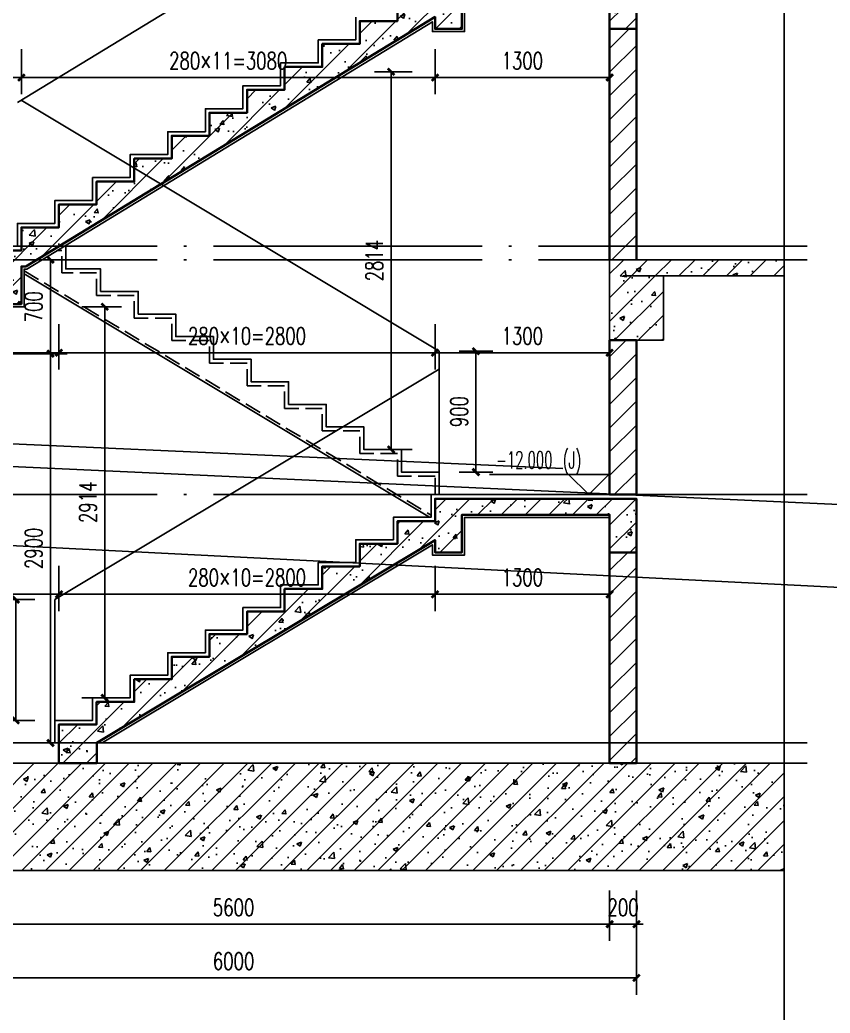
# Model space of a CAD drawing. Header units: millimetres. Extents: x 434053 to 1059003, y -2417481 to 936527.
# Drawn here: x 650081 to 656114, y -1800995 to -1793595 of the extents above; entities that cross this region are included whole.
import ezdxf

# ---------------------------------------------------------------- set-up
doc = ezdxf.new("R2010")
doc.units = ezdxf.units.MM
doc.header["$LTSCALE"] = 1000
doc.header["$MEASUREMENT"] = 0
doc.linetypes.add('DASH', pattern=[0.35, 0.25, -0.1])
doc.linetypes.add('DOTE', pattern=[2.42, 2, -0.2, 0.02, -0.2])
doc.layers.get('Defpoints').update_dxf_attribs({"color": 6})
doc.layers.add('20221202建筑修改', color=6, linetype='Continuous', plot=False)
doc.layers.add('A-WALL', color=5, linetype='Continuous', lineweight=35)
for name, color, linetype in [('A-WALL-PATT', 8, 'Continuous'), ('COLUMN', 5, 'Continuous'), ('DIM_ELEV', 3, 'Continuous'), ('DIM_SYMB', 3, 'Continuous'), ('DOTE', 16, 'DOTE'), ('PUB_DIM', 83, 'Continuous'), ('PUB_HATCH', 8, 'Continuous'), ('PUB_TEXT', 7, 'Continuous'), ('S_A-FLOR-STR', 2, 'Continuous'), ('S_STAIR', 2, 'Continuous'), ('WALL', 5, 'Continuous')]:
    doc.layers.add(name, color=color, linetype=linetype)
doc.styles.add('_TCH_DIM', font='SIMPLEX.shx', dxfattribs={"width": 0.8, "height": 3, "bigfont": 'GBCBIG.shx'})
doc.styles.add('_TCH_DIM_T3', font='SIMPLEX', dxfattribs={"width": 0.705882, "bigfont": 'GBCBIG'})
doc.dimstyles.new('_TCH_ARCH&&50', dxfattribs={"dimtxt": 127.5, "dimasz": 50, "dimexe": 125, "dimexo": 150, "dimgap": 61.25, "dimtad": 1, "dimdec": 0, "dimzin": 0, "dimdsep": 46, "dimtxsty": '_TCH_DIM_T3', "dimblk": 'ARCHTICK', "dimcen": 0.09, "dimclrt": 7, "dimazin": 2, "dimtfac": 1, "dimtdec": 0, "dimtix": 1, "dimtmove": 2, "dimatfit": 3, "dimfxl": 1, "dimtolj": 1, "dimtzin": 0, "dimarcsym": 0})
pattern_1 = [(45, (-1713816.56, -1462893.01), (-88.388383, 88.388383), [])]
pattern_2 = [(45, (-1713816.56, -1462982.77), (-88.3883476, 88.3883476), []), (50, (-1713816.56, -1462982.77), (358.63009, -31.376067), [37.5, -412.5]), (355, (-1713816.56, -1462982.77), (-69.375667, 376.096067), [30, -330]), (100.4514, (-1713786.68, -1462985.4), (289.25469, 344.71977), [31.870095, -350.571056]), (46.1842, (-1713816.56, -1462882.77), (533.620524, -82.75951), [56.25, -618.75]), (96.6356, (-1713772.1, -1462889.67), (467.33135, 487.05894), [47.80514, -525.8565]), (351.1842, (-1713816.56, -1462882.77), (467.33097, 487.0593), [45, -495]), (21, (-1713766.56, -1462907.77), (298.453526, -201.309445), [37.5, -412.5]), (326, (-1713766.56, -1462907.77), (121.657666, 362.57502), [30, -330]), (71.4514, (-1713741.7, -1462924.55), (420.111314, 161.26525), [31.870095, -350.571056]), (37.5, (-1713816.56, -1462982.77), (6.079928, 166.446927), [0, -326, 0, -335, 0, -331.25]), (7.5, (-1713816.56, -1462982.77), (131.534769, 197.205856), [0, -191, 0, -318.5, 0, -126.25]), (327.5, (-1713928.06, -1462982.77), (266.911218, -11.277436), [0, -125, 0, -390, 0, -517.5]), (317.5, (-1713978.06, -1462982.77), (291.593085, 50.052491), [0, -162.5, 0, -259, 0, -367.5])]

# ---------------------------------------------------------------- blocks, each defined once
blk = doc.blocks.new('_ArchTick')
at = {"color": 0, "linetype": 'ByBlock', "const_width": 0.4}
blk.add_lwpolyline([(-0.5, -0.5), (0.5, 0.5)], dxfattribs=at)
blk = doc.blocks.new('*D1820')
at = {"layer": 'Defpoints', "color": 0, "transparency": 16777216}
for p in [(649583.4, -1795382.3), (650309.4, -1795382.3), (649583.4, -1796082.3)]:
    blk.add_point(p, dxfattribs=at)
at = {"layer": 'PUB_DIM', "color": 0, "lineweight": -2, "transparency": 16777216}
for p, q in [((649733.4, -1795382.3), (650434.4, -1795382.3)), ((650309.4, -1796082.3), (650309.4, -1795382.3)), ((649733.4, -1796082.3), (650434.4, -1796082.3))]:
    blk.add_line(p, q, dxfattribs=at)
at = {"layer": 'PUB_DIM', "color": 0, "lineweight": -2, "transparency": 16777216, "xscale": 50, "yscale": 50, "zscale": 50}
for p, rotation in [((650309.4, -1795382.3), 90), ((650309.4, -1796082.3), 270)]:
    blk.add_blockref('_ArchTick', p, dxfattribs=dict(at, rotation=rotation))
at = {"layer": 'PUB_DIM', "color": 7, "transparency": 16777216, "insert": (650184.4, -1795732.3), "char_height": 127.5, "attachment_point": 5, "rotation": 90, "style": '_TCH_DIM_T3'}
blk.add_mtext('\\A1;700', dxfattribs=at)
blk = doc.blocks.new('*D1821')
at = {"layer": 'Defpoints', "color": 0, "transparency": 16777216}
for p in [(649583.4, -1796082.3), (650309.4, -1796082.3), (649583.4, -1798982.3)]:
    blk.add_point(p, dxfattribs=at)
at = {"layer": 'PUB_DIM', "color": 0, "lineweight": -2, "transparency": 16777216}
for p, q in [((649733.4, -1796082.3), (650434.4, -1796082.3)), ((650309.4, -1798982.3), (650309.4, -1796082.3)), ((649733.4, -1798982.3), (650434.4, -1798982.3))]:
    blk.add_line(p, q, dxfattribs=at)
at = {"layer": 'PUB_DIM', "color": 0, "lineweight": -2, "transparency": 16777216, "xscale": 50, "yscale": 50, "zscale": 50}
for p, rotation in [((650309.4, -1796082.3), 90), ((650309.4, -1798982.3), 270)]:
    blk.add_blockref('_ArchTick', p, dxfattribs=dict(at, rotation=rotation))
at = {"layer": 'PUB_DIM', "color": 7, "transparency": 16777216, "insert": (650184.4, -1797532.3), "char_height": 127.5, "attachment_point": 5, "rotation": 90, "style": '_TCH_DIM_T3'}
blk.add_mtext('\\A1;2900', dxfattribs=at)
blk = doc.blocks.new('*D1829')
at = {"layer": 'Defpoints', "color": 0, "transparency": 16777216}
for p in [(653202.4, -1796064.1), (653476.9, -1796064.1), (653202.4, -1796964.1)]:
    blk.add_point(p, dxfattribs=at)
at = {"layer": 'PUB_DIM', "color": 0, "lineweight": -2, "transparency": 16777216}
for p, q in [((653352.4, -1796064.1), (653601.9, -1796064.1)), ((653476.9, -1796964.1), (653476.9, -1796064.1)), ((653352.4, -1796964.1), (653601.9, -1796964.1))]:
    blk.add_line(p, q, dxfattribs=at)
at = {"layer": 'PUB_DIM', "color": 0, "lineweight": -2, "transparency": 16777216, "xscale": 50, "yscale": 50, "zscale": 50}
for p, rotation in [((653476.9, -1796064.1), 90), ((653476.9, -1796964.1), 270)]:
    blk.add_blockref('_ArchTick', p, dxfattribs=dict(at, rotation=rotation))
at = {"layer": 'PUB_DIM', "color": 7, "transparency": 16777216, "insert": (653351.9, -1796514.1), "char_height": 127.5, "attachment_point": 5, "rotation": 90, "style": '_TCH_DIM_T3'}
blk.add_mtext('\\A1;900', dxfattribs=at)
blk = doc.blocks.new('*D1848')
at = {"layer": 'Defpoints', "color": 0, "transparency": 16777216}
for p in [(653172.4, -1793662.3), (654472.4, -1793662.3), (654472.4, -1794024.8)]:
    blk.add_point(p, dxfattribs=at)
at = {"layer": 'PUB_DIM', "color": 0, "lineweight": -2, "transparency": 16777216}
for p, q in [((653172.4, -1793812.3), (653172.4, -1794149.8)), ((654472.4, -1793812.3), (654472.4, -1794149.8)), ((653172.4, -1794024.8), (654472.4, -1794024.8))]:
    blk.add_line(p, q, dxfattribs=at)
at = {"layer": 'PUB_DIM', "color": 0, "lineweight": -2, "transparency": 16777216, "xscale": 50, "yscale": 50, "zscale": 50, "rotation": 180}
blk.add_blockref('_ArchTick', (653172.4, -1794024.8), dxfattribs=at)
at = {"layer": 'PUB_DIM', "color": 0, "lineweight": -2, "transparency": 16777216, "xscale": 50, "yscale": 50, "zscale": 50}
blk.add_blockref('_ArchTick', (654472.4, -1794024.8), dxfattribs=at)
at = {"layer": 'PUB_DIM', "color": 7, "transparency": 16777216, "insert": (653822.4, -1793899.8), "char_height": 127.5, "attachment_point": 5, "style": '_TCH_DIM_T3'}
blk.add_mtext('\\A1;1300', dxfattribs=at)
blk = doc.blocks.new('*D1849')
at = {"layer": 'Defpoints', "color": 0, "transparency": 16777216}
for p in [(650092.4, -1793662.3), (653172.4, -1793662.3), (653172.4, -1794024.8)]:
    blk.add_point(p, dxfattribs=at)
at = {"layer": 'PUB_DIM', "color": 0, "lineweight": -2, "transparency": 16777216}
for p, q in [((650092.4, -1793812.3), (650092.4, -1794149.8)), ((653172.4, -1793812.3), (653172.4, -1794149.8)), ((650092.4, -1794024.8), (653172.4, -1794024.8))]:
    blk.add_line(p, q, dxfattribs=at)
at = {"layer": 'PUB_DIM', "color": 0, "lineweight": -2, "transparency": 16777216, "xscale": 50, "yscale": 50, "zscale": 50, "rotation": 180}
blk.add_blockref('_ArchTick', (650092.4, -1794024.8), dxfattribs=at)
at = {"layer": 'PUB_DIM', "color": 0, "lineweight": -2, "transparency": 16777216, "xscale": 50, "yscale": 50, "zscale": 50}
blk.add_blockref('_ArchTick', (653172.4, -1794024.8), dxfattribs=at)
at = {"layer": 'PUB_DIM', "color": 7, "transparency": 16777216, "insert": (651632.4, -1793899.8), "char_height": 127.5, "attachment_point": 5, "style": '_TCH_DIM_T3'}
blk.add_mtext('\\A1;280×11=3080', dxfattribs=at)
blk = doc.blocks.new('*D1850')
at = {"layer": 'Defpoints', "color": 0, "transparency": 16777216}
for p in [(648672.4, -1793662.3), (650092.4, -1793662.3), (650092.4, -1794024.8)]:
    blk.add_point(p, dxfattribs=at)
at = {"layer": 'PUB_DIM', "color": 0, "lineweight": -2, "transparency": 16777216}
for p, q in [((648672.4, -1793812.3), (648672.4, -1794149.8)), ((650092.4, -1793812.3), (650092.4, -1794149.8)), ((648672.4, -1794024.8), (650092.4, -1794024.8))]:
    blk.add_line(p, q, dxfattribs=at)
at = {"layer": 'PUB_DIM', "color": 0, "lineweight": -2, "transparency": 16777216, "xscale": 50, "yscale": 50, "zscale": 50, "rotation": 180}
blk.add_blockref('_ArchTick', (648672.4, -1794024.8), dxfattribs=at)
at = {"layer": 'PUB_DIM', "color": 0, "lineweight": -2, "transparency": 16777216, "xscale": 50, "yscale": 50, "zscale": 50}
blk.add_blockref('_ArchTick', (650092.4, -1794024.8), dxfattribs=at)
at = {"layer": 'PUB_DIM', "color": 7, "transparency": 16777216, "insert": (649382.4, -1793899.8), "char_height": 127.5, "attachment_point": 5, "style": '_TCH_DIM_T3'}
blk.add_mtext('\\A1;1420', dxfattribs=at)
blk = doc.blocks.new('*D1910')
at = {"layer": 'Defpoints', "color": 0, "transparency": 16777216}
for p in [(653172.4, -1795712.3), (654472.4, -1795712.3), (654472.4, -1796074.8)]:
    blk.add_point(p, dxfattribs=at)
at = {"layer": 'PUB_DIM', "color": 0, "lineweight": -2, "transparency": 16777216}
for p, q in [((653172.4, -1795862.3), (653172.4, -1796199.8)), ((654472.4, -1795862.3), (654472.4, -1796199.8)), ((653172.4, -1796074.8), (654472.4, -1796074.8))]:
    blk.add_line(p, q, dxfattribs=at)
at = {"layer": 'PUB_DIM', "color": 0, "lineweight": -2, "transparency": 16777216, "xscale": 50, "yscale": 50, "zscale": 50, "rotation": 180}
blk.add_blockref('_ArchTick', (653172.4, -1796074.8), dxfattribs=at)
at = {"layer": 'PUB_DIM', "color": 0, "lineweight": -2, "transparency": 16777216, "xscale": 50, "yscale": 50, "zscale": 50}
blk.add_blockref('_ArchTick', (654472.4, -1796074.8), dxfattribs=at)
at = {"layer": 'PUB_DIM', "color": 7, "transparency": 16777216, "insert": (653822.4, -1795949.8), "char_height": 127.5, "attachment_point": 5, "style": '_TCH_DIM_T3'}
blk.add_mtext('\\A1;1300', dxfattribs=at)
blk = doc.blocks.new('*D1911')
at = {"layer": 'Defpoints', "color": 0, "transparency": 16777216}
for p in [(650372.4, -1795712.3), (653172.4, -1795712.3), (653172.4, -1796074.8)]:
    blk.add_point(p, dxfattribs=at)
at = {"layer": 'PUB_DIM', "color": 0, "lineweight": -2, "transparency": 16777216}
for p, q in [((650372.4, -1795862.3), (650372.4, -1796199.8)), ((653172.4, -1795862.3), (653172.4, -1796199.8)), ((650372.4, -1796074.8), (653172.4, -1796074.8))]:
    blk.add_line(p, q, dxfattribs=at)
at = {"layer": 'PUB_DIM', "color": 0, "lineweight": -2, "transparency": 16777216, "xscale": 50, "yscale": 50, "zscale": 50, "rotation": 180}
blk.add_blockref('_ArchTick', (650372.4, -1796074.8), dxfattribs=at)
at = {"layer": 'PUB_DIM', "color": 0, "lineweight": -2, "transparency": 16777216, "xscale": 50, "yscale": 50, "zscale": 50}
blk.add_blockref('_ArchTick', (653172.4, -1796074.8), dxfattribs=at)
at = {"layer": 'PUB_DIM', "color": 7, "transparency": 16777216, "insert": (651772.4, -1795949.8), "char_height": 127.5, "attachment_point": 5, "style": '_TCH_DIM_T3'}
blk.add_mtext('\\A1;280×10=2800', dxfattribs=at)
blk = doc.blocks.new('*D1912')
at = {"layer": 'Defpoints', "color": 0, "transparency": 16777216}
for p in [(648672.4, -1795712.3), (650372.4, -1795712.3), (650372.4, -1796074.8)]:
    blk.add_point(p, dxfattribs=at)
at = {"layer": 'PUB_DIM', "color": 0, "lineweight": -2, "transparency": 16777216}
for p, q in [((648672.4, -1795862.3), (648672.4, -1796199.8)), ((650372.4, -1795862.3), (650372.4, -1796199.8)), ((648672.4, -1796074.8), (650372.4, -1796074.8))]:
    blk.add_line(p, q, dxfattribs=at)
at = {"layer": 'PUB_DIM', "color": 0, "lineweight": -2, "transparency": 16777216, "xscale": 50, "yscale": 50, "zscale": 50, "rotation": 180}
blk.add_blockref('_ArchTick', (648672.4, -1796074.8), dxfattribs=at)
at = {"layer": 'PUB_DIM', "color": 0, "lineweight": -2, "transparency": 16777216, "xscale": 50, "yscale": 50, "zscale": 50}
blk.add_blockref('_ArchTick', (650372.4, -1796074.8), dxfattribs=at)
at = {"layer": 'PUB_DIM', "color": 7, "transparency": 16777216, "insert": (649522.4, -1795949.8), "char_height": 127.5, "attachment_point": 5, "style": '_TCH_DIM_T3'}
blk.add_mtext('\\A1;1700', dxfattribs=at)
blk = doc.blocks.new('*D1913')
at = {"layer": 'Defpoints', "color": 0, "transparency": 16777216}
for p in [(653172.4, -1797512.2), (654472.4, -1797512.2), (654472.4, -1797874.8)]:
    blk.add_point(p, dxfattribs=at)
at = {"layer": 'PUB_DIM', "color": 0, "lineweight": -2, "transparency": 16777216}
for p, q in [((653172.4, -1797662.2), (653172.4, -1797999.8)), ((654472.4, -1797662.2), (654472.4, -1797999.8)), ((653172.4, -1797874.8), (654472.4, -1797874.8))]:
    blk.add_line(p, q, dxfattribs=at)
at = {"layer": 'PUB_DIM', "color": 0, "lineweight": -2, "transparency": 16777216, "xscale": 50, "yscale": 50, "zscale": 50, "rotation": 180}
blk.add_blockref('_ArchTick', (653172.4, -1797874.8), dxfattribs=at)
at = {"layer": 'PUB_DIM', "color": 0, "lineweight": -2, "transparency": 16777216, "xscale": 50, "yscale": 50, "zscale": 50}
blk.add_blockref('_ArchTick', (654472.4, -1797874.8), dxfattribs=at)
at = {"layer": 'PUB_DIM', "color": 7, "transparency": 16777216, "insert": (653822.4, -1797749.8), "char_height": 127.5, "attachment_point": 5, "style": '_TCH_DIM_T3'}
blk.add_mtext('\\A1;1300', dxfattribs=at)
blk = doc.blocks.new('*D1914')
at = {"layer": 'Defpoints', "color": 0, "transparency": 16777216}
for p in [(650372.4, -1797512.2), (653172.4, -1797512.2), (653172.4, -1797874.8)]:
    blk.add_point(p, dxfattribs=at)
at = {"layer": 'PUB_DIM', "color": 0, "lineweight": -2, "transparency": 16777216}
for p, q in [((650372.4, -1797662.2), (650372.4, -1797999.8)), ((653172.4, -1797662.2), (653172.4, -1797999.8)), ((650372.4, -1797874.8), (653172.4, -1797874.8))]:
    blk.add_line(p, q, dxfattribs=at)
at = {"layer": 'PUB_DIM', "color": 0, "lineweight": -2, "transparency": 16777216, "xscale": 50, "yscale": 50, "zscale": 50, "rotation": 180}
blk.add_blockref('_ArchTick', (650372.4, -1797874.8), dxfattribs=at)
at = {"layer": 'PUB_DIM', "color": 0, "lineweight": -2, "transparency": 16777216, "xscale": 50, "yscale": 50, "zscale": 50}
blk.add_blockref('_ArchTick', (653172.4, -1797874.8), dxfattribs=at)
at = {"layer": 'PUB_DIM', "color": 7, "transparency": 16777216, "insert": (651772.4, -1797749.8), "char_height": 127.5, "attachment_point": 5, "style": '_TCH_DIM_T3'}
blk.add_mtext('\\A1;280×10=2800', dxfattribs=at)
blk = doc.blocks.new('*D1915')
at = {"layer": 'Defpoints', "color": 0, "transparency": 16777216}
for p in [(648672.4, -1797512.2), (650372.4, -1797512.2), (650372.4, -1797874.8)]:
    blk.add_point(p, dxfattribs=at)
at = {"layer": 'PUB_DIM', "color": 0, "lineweight": -2, "transparency": 16777216}
for p, q in [((648672.4, -1797662.2), (648672.4, -1797999.8)), ((650372.4, -1797662.2), (650372.4, -1797999.8)), ((648672.4, -1797874.8), (650372.4, -1797874.8))]:
    blk.add_line(p, q, dxfattribs=at)
at = {"layer": 'PUB_DIM', "color": 0, "lineweight": -2, "transparency": 16777216, "xscale": 50, "yscale": 50, "zscale": 50, "rotation": 180}
blk.add_blockref('_ArchTick', (648672.4, -1797874.8), dxfattribs=at)
at = {"layer": 'PUB_DIM', "color": 0, "lineweight": -2, "transparency": 16777216, "xscale": 50, "yscale": 50, "zscale": 50}
blk.add_blockref('_ArchTick', (650372.4, -1797874.8), dxfattribs=at)
at = {"layer": 'PUB_DIM', "color": 7, "transparency": 16777216, "insert": (649522.4, -1797749.8), "char_height": 127.5, "attachment_point": 5, "style": '_TCH_DIM_T3'}
blk.add_mtext('\\A1;1700', dxfattribs=at)
blk = doc.blocks.new('*D1917')
at = {"layer": 'Defpoints', "color": 0, "transparency": 16777216}
for p in [(652845.4, -1793982.3), (653152.4, -1793982.3), (653152.4, -1796795.9)]:
    blk.add_point(p, dxfattribs=at)
at = {"layer": 'PUB_DIM', "color": 0, "lineweight": -2, "transparency": 16777216}
for p, q in [((653002.4, -1793982.3), (652720.4, -1793982.3)), ((652845.4, -1796795.9), (652845.4, -1793982.3)), ((653002.4, -1796795.9), (652720.4, -1796795.9))]:
    blk.add_line(p, q, dxfattribs=at)
at = {"layer": 'PUB_DIM', "color": 0, "lineweight": -2, "transparency": 16777216, "xscale": 50, "yscale": 50, "zscale": 50}
for p, rotation in [((652845.4, -1793982.3), 90), ((652845.4, -1796795.9), 270)]:
    blk.add_blockref('_ArchTick', p, dxfattribs=dict(at, rotation=rotation))
at = {"layer": 'PUB_DIM', "color": 7, "transparency": 16777216, "insert": (652720.4, -1795389.1), "char_height": 127.5, "attachment_point": 5, "rotation": 90, "style": '_TCH_DIM_T3'}
blk.add_mtext('\\A1;2814', dxfattribs=at)
blk = doc.blocks.new('*D1918')
at = {"layer": 'Defpoints', "color": 0, "transparency": 16777216}
for p in [(650392.4, -1795732.3), (650712.9, -1795732.3), (650392.4, -1798645.9)]:
    blk.add_point(p, dxfattribs=at)
at = {"layer": 'PUB_DIM', "color": 0, "lineweight": -2, "transparency": 16777216}
for p, q in [((650542.4, -1795732.3), (650837.9, -1795732.3)), ((650712.9, -1798645.9), (650712.9, -1795732.3)), ((650542.4, -1798645.9), (650837.9, -1798645.9))]:
    blk.add_line(p, q, dxfattribs=at)
at = {"layer": 'PUB_DIM', "color": 0, "lineweight": -2, "transparency": 16777216, "xscale": 50, "yscale": 50, "zscale": 50}
for p, rotation in [((650712.9, -1795732.3), 90), ((650712.9, -1798645.9), 270)]:
    blk.add_blockref('_ArchTick', p, dxfattribs=dict(at, rotation=rotation))
at = {"layer": 'PUB_DIM', "color": 7, "transparency": 16777216, "insert": (650587.9, -1797189.1), "char_height": 127.5, "attachment_point": 5, "rotation": 90, "style": '_TCH_DIM_T3'}
blk.add_mtext('\\A1;2914', dxfattribs=at)
blk = doc.blocks.new('*D1931')
at = {"layer": 'Defpoints', "color": 0, "transparency": 16777216}
for p in [(650050.9, -1797914.1), (650342.4, -1797914.1), (650342.4, -1798814.1)]:
    blk.add_point(p, dxfattribs=at)
at = {"layer": 'PUB_DIM', "color": 0, "lineweight": -2, "transparency": 16777216}
for p, q in [((650192.4, -1797914.1), (649925.9, -1797914.1)), ((650050.9, -1798814.1), (650050.9, -1797914.1)), ((650192.4, -1798814.1), (649925.9, -1798814.1))]:
    blk.add_line(p, q, dxfattribs=at)
at = {"layer": 'PUB_DIM', "color": 0, "lineweight": -2, "transparency": 16777216, "xscale": 50, "yscale": 50, "zscale": 50}
for p, rotation in [((650050.9, -1797914.1), 90), ((650050.9, -1798814.1), 270)]:
    blk.add_blockref('_ArchTick', p, dxfattribs=dict(at, rotation=rotation))
at = {"layer": 'PUB_DIM', "color": 7, "transparency": 16777216, "insert": (649925.9, -1798364.1), "char_height": 127.5, "attachment_point": 5, "rotation": 90, "style": '_TCH_DIM_T3'}
blk.add_mtext('\\A1;900', dxfattribs=at)
blk = doc.blocks.new('*D1955')
at = {"layer": 'Defpoints', "color": 0, "transparency": 16777216}
for p in [(648872.4, -1799932.3), (654472.3, -1799932.3), (654472.3, -1800332.3)]:
    blk.add_point(p, dxfattribs=at)
at = {"layer": 'PUB_DIM', "color": 0, "lineweight": -2, "transparency": 16777216}
for p, q in [((648872.4, -1800082.3), (648872.4, -1800457.3)), ((654472.3, -1800082.3), (654472.3, -1800457.3)), ((648872.4, -1800332.3), (654472.3, -1800332.3))]:
    blk.add_line(p, q, dxfattribs=at)
at = {"layer": 'PUB_DIM', "color": 0, "lineweight": -2, "transparency": 16777216, "xscale": 50, "yscale": 50, "zscale": 50, "rotation": 180}
blk.add_blockref('_ArchTick', (648872.4, -1800332.3), dxfattribs=at)
at = {"layer": 'PUB_DIM', "color": 0, "lineweight": -2, "transparency": 16777216, "xscale": 50, "yscale": 50, "zscale": 50}
blk.add_blockref('_ArchTick', (654472.3, -1800332.3), dxfattribs=at)
at = {"layer": 'PUB_DIM', "color": 7, "transparency": 16777216, "insert": (651672.4, -1800207.3), "char_height": 127.5, "attachment_point": 5, "style": '_TCH_DIM_T3'}
blk.add_mtext('\\A1;5600', dxfattribs=at)
blk = doc.blocks.new('*D1956')
at = {"layer": 'Defpoints', "color": 0, "transparency": 16777216}
for p in [(654472.3, -1799932.3), (654672.4, -1799932.3), (654672.4, -1800332.3)]:
    blk.add_point(p, dxfattribs=at)
at = {"layer": 'PUB_DIM', "color": 0, "lineweight": -2, "transparency": 16777216}
for p, q in [((654472.3, -1800082.3), (654472.3, -1800457.3)), ((654672.4, -1800082.3), (654672.4, -1800457.3)), ((654472.3, -1800332.3), (654422.3, -1800332.3)), ((654472.3, -1800332.3), (654672.4, -1800332.3)), ((654672.4, -1800332.3), (654722.4, -1800332.3))]:
    blk.add_line(p, q, dxfattribs=at)
at = {"layer": 'PUB_DIM', "color": 0, "lineweight": -2, "transparency": 16777216, "xscale": 50, "yscale": 50, "zscale": 50}
blk.add_blockref('_ArchTick', (654472.3, -1800332.3), dxfattribs=at)
at = {"layer": 'PUB_DIM', "color": 0, "lineweight": -2, "transparency": 16777216, "xscale": 50, "yscale": 50, "zscale": 50, "rotation": 180}
blk.add_blockref('_ArchTick', (654672.4, -1800332.3), dxfattribs=at)
at = {"layer": 'PUB_DIM', "color": 7, "transparency": 16777216, "insert": (654572.4, -1800207.3), "char_height": 127.5, "attachment_point": 5, "style": '_TCH_DIM_T3'}
blk.add_mtext('\\A1;200', dxfattribs=at)
blk = doc.blocks.new('*D1957')
at = {"layer": 'Defpoints', "color": 0, "transparency": 16777216}
for p in [(648672.4, -1799932.3), (654672.4, -1799932.3), (654672.4, -1800732.3)]:
    blk.add_point(p, dxfattribs=at)
at = {"layer": 'PUB_DIM', "color": 0, "lineweight": -2, "transparency": 16777216}
for p, q in [((648672.4, -1800082.3), (648672.4, -1800857.3)), ((654672.4, -1800082.3), (654672.4, -1800857.3)), ((648672.4, -1800732.3), (654672.4, -1800732.3))]:
    blk.add_line(p, q, dxfattribs=at)
at = {"layer": 'PUB_DIM', "color": 0, "lineweight": -2, "transparency": 16777216, "xscale": 50, "yscale": 50, "zscale": 50, "rotation": 180}
blk.add_blockref('_ArchTick', (648672.4, -1800732.3), dxfattribs=at)
at = {"layer": 'PUB_DIM', "color": 0, "lineweight": -2, "transparency": 16777216, "xscale": 50, "yscale": 50, "zscale": 50}
blk.add_blockref('_ArchTick', (654672.4, -1800732.3), dxfattribs=at)
at = {"layer": 'PUB_DIM', "color": 7, "transparency": 16777216, "insert": (651672.4, -1800607.3), "char_height": 127.5, "attachment_point": 5, "style": '_TCH_DIM_T3'}
blk.add_mtext('\\A1;6000', dxfattribs=at)

msp = doc.modelspace()

# ---------------------------------------------------------------- hatches: boundary and pattern name
at = {"layer": 'A-WALL-PATT'}
h = msp.add_hatch(dxfattribs=at)
h.set_pattern_fill('普通砖', color=256, scale=50, style=0)
h.set_pattern_definition(pattern_1)
h.paths.add_polyline_path([(654472.4, -1795382.3), (654672.4, -1795382.3), (654672.4, -1793662.3), (654472.4, -1793662.3)])
h = msp.add_hatch(dxfattribs=at)
h.set_pattern_fill('普通砖', color=256, scale=50, style=0)
h.set_pattern_definition(pattern_1)
h.paths.add_polyline_path([(654672.4, -1797132.3), (654672.4, -1795982.3), (654472.4, -1795982.3), (654472.4, -1797132.3)])
h = msp.add_hatch(dxfattribs=at)
h.set_pattern_fill('普通砖', color=256, scale=50, style=0)
h.set_pattern_definition(pattern_1)
h.paths.add_polyline_path([(654672.4, -1799132.3), (654672.4, -1797562.3), (654472.4, -1797562.3), (654472.4, -1799132.3)])
at = {"layer": 'PUB_HATCH'}
h = msp.add_hatch(dxfattribs=at)
h.set_pattern_fill('钢筋混凝土', color=256, scale=50, style=0)
h.set_pattern_definition([(45, (-1820883.06, -1462982.77), (-88.3883476, 88.3883476), []), (50, (-1820883.06, -1462982.77), (358.63009, -31.376067), [37.5, -412.5]), (355, (-1820883.06, -1462982.77), (-69.375667, 376.096067), [30, -330]), (100.4514, (-1820853.18, -1462985.4), (289.25469, 344.71977), [31.870095, -350.571056]), (46.1842, (-1820883.06, -1462882.77), (533.620524, -82.75951), [56.25, -618.75]), (96.6356, (-1820838.6, -1462889.67), (467.33135, 487.05894), [47.80514, -525.8565]), (351.1842, (-1820883.06, -1462882.77), (467.33097, 487.0593), [45, -495]), (21, (-1820833.06, -1462907.77), (298.453526, -201.309445), [37.5, -412.5]), (326, (-1820833.06, -1462907.77), (121.657666, 362.57502), [30, -330]), (71.4514, (-1820808.2, -1462924.55), (420.111314, 161.26525), [31.870095, -350.571056]), (37.5, (-1820883.06, -1462982.77), (6.0799277, 166.446927), [0, -326, 0, -335, 0, -331.25]), (7.5, (-1820883.06, -1462982.77), (131.534769, 197.205856), [0, -191, 0, -318.5, 0, -126.25]), (327.5, (-1820994.56, -1462982.77), (266.911218, -11.277436), [0, -125, 0, -390, 0, -517.5]), (317.5, (-1821044.56, -1462982.77), (291.593085, 50.052491), [0, -162.5, 0, -259, 0, -367.5])])
h.paths.add_polyline_path([(654472.4, -1793382.3), (653372.4, -1793382.3), (653372.4, -1793662.3), (653172.4, -1793662.3), (653172.4, -1793573.7), (650126.2, -1795432.3), (650092.4, -1795432.3), (650092.4, -1795712.3), (649892.4, -1795712.3), (649892.4, -1795432.3), (649433.4, -1795432.3), (649433.4, -1795312.3), (650092.4, -1795312.3), (650092.4, -1795141.4), (650372.4, -1795141.4), (650372.4, -1794970.6), (650652.4, -1794970.6), (650652.4, -1794799.8), (650932.4, -1794799.8), (650932.4, -1794628.9), (651212.4, -1794628.9), (651212.4, -1794458.1), (651492.4, -1794458.1), (651492.4, -1794287.3), (651772.4, -1794287.3), (651772.4, -1794116.4), (652052.4, -1794116.4), (652052.4, -1793945.6), (652332.4, -1793945.6), (652332.4, -1793774.8), (652612.4, -1793774.8), (652612.4, -1793603.9), (652892.4, -1793603.9), (652892.4, -1793433.1), (653172.4, -1793433.1), (653172.4, -1793262.3), (654472.4, -1793262.3), (654672.4, -1793262.3), (654672.4, -1793662.3), (654472.4, -1793662.3)])
h = msp.add_hatch(dxfattribs=at)
h.set_pattern_fill('钢筋混凝土', color=256, scale=50, style=0)
h.set_pattern_definition(pattern_2)
h.paths.add_polyline_path([(654872.4, -1795982.3), (654872.4, -1795502.3), (654472.4, -1795382.3), (654472.4, -1795982.3)])
h = msp.add_hatch(dxfattribs=at)
h.set_pattern_fill('钢筋混凝土', color=256, scale=50, style=0)
h.set_pattern_definition(pattern_2)
h.paths.add_polyline_path([(654472.4, -1795382.3), (654872.4, -1795502.3), (654572.4, -1795502.3), (654572.4, -1795382.3)])
h = msp.add_hatch(dxfattribs=at)
h.set_pattern_fill('钢筋混凝土', color=256, scale=50, style=0)
h.set_pattern_definition(pattern_2)
h.paths.add_polyline_path([(654572.4, -1795382.3), (654572.4, -1795502.3), (655772.4, -1795502.3), (655772.4, -1795382.3)])
h = msp.add_hatch(dxfattribs=at)
h.set_pattern_fill('钢筋混凝土', color=256, scale=50, style=0)
h.set_pattern_definition([(45, (-1613303.67, -1462982.77), (-88.3883476, 88.3883476), []), (50, (-1613303.67, -1462982.77), (358.63009, -31.376067), [37.5, -412.5]), (355, (-1613303.67, -1462982.77), (-69.375667, 376.096067), [30, -330]), (100.4514, (-1613273.78, -1462985.4), (289.25469, 344.71977), [31.870095, -350.571056]), (46.1842, (-1613303.67, -1462882.77), (533.620524, -82.75951), [56.25, -618.75]), (96.6356, (-1613259.2, -1462889.67), (467.33135, 487.05894), [47.80514, -525.8565]), (351.1842, (-1613303.67, -1462882.77), (467.33097, 487.0593), [45, -495]), (21, (-1613253.67, -1462907.77), (298.453526, -201.309445), [37.5, -412.5]), (326, (-1613253.67, -1462907.77), (121.657666, 362.57502), [30, -330]), (71.4514, (-1613228.8, -1462924.55), (420.111314, 161.26525), [31.870095, -350.571056]), (37.5, (-1613303.67, -1462982.77), (6.079928, 166.446927), [0, -326, 0, -335, 0, -331.25]), (7.5, (-1613303.67, -1462982.77), (131.534769, 197.205856), [0, -191, 0, -318.5, 0, -126.25]), (327.5, (-1613415.17, -1462982.77), (266.911218, -11.277436), [0, -125, 0, -390, 0, -517.5]), (317.5, (-1613465.17, -1462982.77), (291.593085, 50.05249), [0, -162.5, 0, -259, 0, -367.5])])
h.paths.add_polyline_path([(650655.4, -1799132.3), (650372.4, -1799132.3), (650372.4, -1798844.1), (650652.4, -1798844.1), (650652.4, -1798675.9), (650932.4, -1798675.9), (650932.4, -1798507.7), (651212.4, -1798507.7), (651212.4, -1798339.5), (651492.4, -1798339.5), (651492.4, -1798171.4), (651772.4, -1798171.4), (651772.4, -1798003.2), (652052.4, -1798003.2), (652052.4, -1797835), (652332.4, -1797835), (652332.4, -1797666.8), (652612.4, -1797666.8), (652612.4, -1797498.6), (652892.4, -1797498.6), (652892.4, -1797330.5), (653172.4, -1797330.5), (653172.4, -1797162.3), (654472.4, -1797162.3), (654672.4, -1797162.3), (654672.4, -1797562.3), (654472.4, -1797562.3), (654472.4, -1797282.3), (653372.4, -1797282.3), (653372.4, -1797562.3), (653172.4, -1797562.3), (653172.4, -1797470.4), (650655.4, -1798982.3)])
h = msp.add_hatch(dxfattribs=at)
h.set_pattern_fill('钢筋混凝土', color=256, scale=50, style=0)
h.set_pattern_definition([(45, (400338.2, -2173786.91), (-88.388348, 88.388348), []), (50, (400338.2, -2173786.91), (358.6301, -31.37607), [37.5, -412.5]), (355, (400338.2, -2173786.9), (-69.37567, 376.09607), [30, -330]), (100.4514, (400368.08, -2173789.53), (289.2547, 344.71977), [31.8701, -350.57106]), (46.1842, (400338.2, -2173686.9), (533.62052, -82.7595), [56.25, -618.75]), (96.6356, (400382.66, -2173693.8), (467.33135, 487.05894), [47.80514, -525.8565]), (351.1842, (400338.2, -2173686.9), (467.331, 487.0593), [45, -495]), (21, (400388.2, -2173711.91), (298.45353, -201.30945), [37.5, -412.5]), (326, (400388.2, -2173711.9), (121.65767, 362.57502), [30, -330]), (71.4514, (400413.07, -2173728.7), (420.11131, 161.26525), [31.8701, -350.57106]), (37.5, (400338.2, -2173786.91), (6.079928, 166.446927), [0, -326, 0, -335, 0, -331.25]), (7.5, (400338.2, -2173786.91), (131.53477, 197.205856), [0, -191, 0, -318.5, 0, -126.25]), (327.5, (400226.7, -2173786.91), (266.91122, -11.277436), [0, -125, 0, -390, 0, -517.5]), (317.5, (400176.7, -2173786.91), (291.59308, 50.05249), [0, -162.5, 0, -259, 0, -367.5])])
h.paths.add_polyline_path([(648272.6, -1799132.3), (655772.4, -1799132.3), (655772.4, -1799932.3), (648272.6, -1799932.3)])

# ---------------------------------------------------------------- linework, layer by layer
at = {"layer": '20221202建筑修改'}
for points in [[(684774.4, -1799275.3), (525887.9, -1791210.3), (702998.4, -1799360.3)], [(654124.2, -1796937.3), (525887.9, -1791210.3)]]:
    msp.add_lwpolyline(points, dxfattribs=at)
at = {"layer": 'A-WALL'}
for p, q in [((654472.4, -1795382.3), (654472.4, -1793662.3)), ((654472.4, -1793662.3), (654672.4, -1793662.3)), ((654672.4, -1795382.3), (654672.4, -1793662.3)), ((654472.4, -1797132.3), (654472.4, -1795982.3)), ((654472.4, -1795982.3), (654672.4, -1795982.3)), ((654672.4, -1797132.3), (654672.4, -1795982.3)), ((654472.4, -1797132.3), (654672.4, -1797132.3)), ((654472.4, -1799132.3), (654472.4, -1797562.3)), ((654472.4, -1797562.3), (654672.4, -1797562.3)), ((654672.4, -1799132.3), (654672.4, -1797562.3)), ((654472.4, -1799132.3), (654672.4, -1799132.3))]:
    msp.add_line(p, q, dxfattribs=at)
for points in [[(654672.4, -1793262.3), (654672.4, -1793662.3), (654472.4, -1793662.3), (654472.4, -1793382.3)], [(649433.4, -1795312.3), (650092.4, -1795312.3), (650092.4, -1795141.4), (650372.4, -1795141.4), (650372.4, -1794970.6), (650652.4, -1794970.6), (650652.4, -1794799.8), (650932.4, -1794799.8), (650932.4, -1794628.9), (651212.4, -1794628.9), (651212.4, -1794458.1), (651492.4, -1794458.1), (651492.4, -1794287.3), (651772.4, -1794287.3), (651772.4, -1794116.4), (652052.4, -1794116.4), (652052.4, -1793945.6), (652332.4, -1793945.6), (652332.4, -1793774.8), (652612.4, -1793774.8), (652612.4, -1793603.9), (652892.4, -1793603.9), (652892.4, -1793433.1)], [(653372.4, -1793382.3), (653372.4, -1793662.3), (653172.4, -1793662.3), (653172.4, -1793573.7), (650126.2, -1795432.3), (650092.4, -1795432.3), (650092.4, -1795712.3), (649892.4, -1795712.3)], [(650655.4, -1799132.3), (650372.4, -1799132.3), (650372.4, -1798844.1), (650652.4, -1798844.1), (650652.4, -1798675.9), (650932.4, -1798675.9), (650932.4, -1798507.7), (651212.4, -1798507.7), (651212.4, -1798339.5), (651492.4, -1798339.5), (651492.4, -1798171.4), (651772.4, -1798171.4), (651772.4, -1798003.2), (652052.4, -1798003.2), (652052.4, -1797835), (652332.4, -1797835), (652332.4, -1797666.8), (652612.4, -1797666.8), (652612.4, -1797498.6), (652892.4, -1797498.6), (652892.4, -1797330.5), (653172.4, -1797330.5), (653172.4, -1797162.3), (654472.4, -1797162.3), (654672.4, -1797162.3), (654672.4, -1797562.3), (654472.4, -1797562.3), (654472.4, -1797282.3), (653372.4, -1797282.3), (653372.4, -1797562.3), (653172.4, -1797562.3), (653172.4, -1797470.4), (650655.4, -1798982.3), (650655.4, -1799132.3)]]:
    msp.add_lwpolyline(points, dxfattribs=at)
at = {"layer": 'COLUMN'}
msp.add_lwpolyline([(648272.4, -1799132.3), (655772.4, -1799132.3), (655772.4, -1799932.3), (648272.4, -1799932.3)], close=True, dxfattribs=at)
at = {"layer": 'DIM_ELEV'}
for p, q in [((654466.9, -1796982.3), (653577.4, -1796982.3)), ((654316.9, -1797132.3), (654166.9, -1796982.3)), ((654316.9, -1797132.3), (654466.9, -1796982.3)), ((654666.9, -1797132.3), (654166.9, -1797132.3))]:
    msp.add_line(p, q, dxfattribs=at)
at = {"layer": 'DIM_SYMB'}
msp.add_line((655772.4, -1764755.8), (655772.4, -1801532.3), dxfattribs=at)
at = {"layer": 'DOTE'}
for p, q in [((646682.4, -1795282.3), (655972.4, -1795282.3)), ((646682.4, -1795382.3), (655972.4, -1795382.3)), ((646682.4, -1797132.3), (655972.4, -1797132.3)), ((646682.4, -1798982.3), (655972.4, -1798982.3)), ((646682.4, -1799132.3), (655972.4, -1799132.3))]:
    msp.add_line(p, q, dxfattribs=at)
at = {"layer": 'S_A-FLOR-STR'}
msp.add_line((650694.3, -1798982.3), (654472.4, -1798982.3), dxfattribs=at)
for points in [[(654472.4, -1793402.3), (653392.4, -1793402.3), (653392.4, -1793682.3), (653152.4, -1793682.3), (653152.4, -1793609.3), (650131.8, -1795452.3), (650112.4, -1795452.3), (650112.4, -1795732.3), (649872.4, -1795732.3), (649872.4, -1795452.3), (649433.4, -1795452.3)], [(648672.4, -1795282.3), (650062.4, -1795282.3), (650062.4, -1795111.4), (650342.4, -1795111.4), (650342.4, -1794940.6), (650622.4, -1794940.6), (650622.4, -1794769.8), (650902.4, -1794769.8), (650902.4, -1794598.9), (651182.4, -1794598.9), (651182.4, -1794428.1), (651462.4, -1794428.1), (651462.4, -1794257.3), (651742.4, -1794257.3), (651742.4, -1794086.4), (652022.4, -1794086.4), (652022.4, -1793915.6), (652302.4, -1793915.6), (652302.4, -1793744.8), (652582.4, -1793744.8), (652582.4, -1793573.9)], [(653202.4, -1797132.3), (653202.4, -1796964.1), (652922.4, -1796964.1), (652922.4, -1796795.9), (652642.4, -1796795.9), (652642.4, -1796627.7), (652362.4, -1796627.7), (652362.4, -1796459.5), (652082.4, -1796459.5), (652082.4, -1796291.4), (651802.4, -1796291.4), (651802.4, -1796123.2), (651522.4, -1796123.2), (651522.4, -1795955), (651242.4, -1795955), (651242.4, -1795786.8), (650962.4, -1795786.8), (650962.4, -1795618.6), (650682.4, -1795618.6), (650682.4, -1795450.5), (650422.4, -1795450.5), (650422.4, -1795282.3), (650410.4, -1795282.3)], [(650112.4, -1795487.6), (653130.6, -1797300.5)], [(648672.4, -1798982.3), (650342.4, -1798982.3), (650342.4, -1798814.1), (650622.4, -1798814.1), (650622.4, -1798645.9), (650902.4, -1798645.9), (650902.4, -1798477.7), (651182.4, -1798477.7), (651182.4, -1798309.5), (651462.4, -1798309.5), (651462.4, -1798141.4), (651742.4, -1798141.4), (651742.4, -1797973.2), (652022.4, -1797973.2), (652022.4, -1797805), (652302.4, -1797805), (652302.4, -1797636.8), (652582.4, -1797636.8), (652582.4, -1797468.6), (652862.4, -1797468.6), (652862.4, -1797300.5), (653142.4, -1797300.5), (653142.4, -1797132.3), (654372.4, -1797132.3)], [(654472.4, -1797302.3), (653392.4, -1797302.3), (653392.4, -1797582.3), (653152.4, -1797582.3), (653152.4, -1797505.8), (650694.3, -1798982.3)]]:
    msp.add_lwpolyline(points, dxfattribs=at)
at = {"layer": 'S_STAIR'}
for p, q in [((650062.4, -1794211.4), (653202.4, -1792295.7)), ((653202.4, -1796064.1), (650090, -1794194.6)), ((653202.4, -1796964.1), (653202.4, -1796064.1)), ((650342.4, -1797914.1), (653202.4, -1796196.2)), ((650342.4, -1798814.1), (650342.4, -1797914.1))]:
    msp.add_line(p, q, dxfattribs=at)
at = {"layer": 'WALL'}
for p, q in [((654472.4, -1795982.3), (654472.4, -1795382.3)), ((654472.4, -1795382.3), (654572.4, -1795382.3)), ((654572.4, -1795382.3), (655772.4, -1795382.3)), ((655772.4, -1795382.3), (655772.4, -1795502.3)), ((654872.4, -1795502.3), (654572.4, -1795502.3)), ((654572.4, -1795502.3), (655772.4, -1795502.3)), ((654872.4, -1795982.3), (654872.4, -1795502.3)), ((654472.4, -1795982.3), (654872.4, -1795982.3))]:
    msp.add_line(p, q, dxfattribs=at)
at = {"layer": 'WALL', "color": 4, "linetype": 'DASH', "ltscale": 0.5}
for points in [[(653172.4, -1797132.3), (653172.4, -1796994.1), (652892.4, -1796994.1), (652892.4, -1796825.9), (652612.4, -1796825.9), (652612.4, -1796657.7), (652332.4, -1796657.7), (652332.4, -1796489.5), (652052.4, -1796489.5), (652052.4, -1796321.4), (651772.4, -1796321.4), (651772.4, -1796153.2), (651492.4, -1796153.2), (651492.4, -1795985), (651212.4, -1795985), (651212.4, -1795816.8), (650932.4, -1795816.8), (650932.4, -1795648.6), (650652.4, -1795648.6), (650652.4, -1795480.5), (650392.4, -1795480.5), (650392.4, -1795312.3), (650361.2, -1795312.3)], [(650112.4, -1795464.3), (653139.2, -1797282.3), (653142.4, -1797282.3)]]:
    msp.add_lwpolyline(points, dxfattribs=at)

# ---------------------------------------------------------------- texts
at = {"layer": 'PUB_TEXT', "style": '_TCH_DIM', "width": 0.564706}
for s, p in [('-12.000', (653627.2, -1796937.3)), ('(J)', (654124.2, -1796937.3))]:
    msp.add_text(s, height=127.5, dxfattribs=at).set_placement(p)

# ---------------------------------------------------------------- dimensions: what is measured, and where the dimension line sits
at = {"layer": 'PUB_DIM'}
for p1, p2, distance, picture, middle in [((648672.4, -1793662.3), (650092.4, -1793662.3), -362.6, '*D1850', (649382.4, -1793899.8)), ((653172.4, -1793662.3), (654472.4, -1793662.3), -362.6, '*D1848', (653822.4, -1793899.8)), ((653152.4, -1796795.9), (653152.4, -1793982.3), 307, '*D1917', (652720.4, -1795389.1)), ((649583.4, -1796082.3), (649583.4, -1795382.3), -726, '*D1820', (650184.4, -1795732.3)), ((648672.4, -1795712.3), (650372.4, -1795712.3), -362.6, '*D1912', (649522.4, -1795949.8)), ((650392.4, -1798645.9), (650392.4, -1795732.3), -320.5, '*D1918', (650587.9, -1797189.1)), ((653172.4, -1795712.3), (654472.4, -1795712.3), -362.6, '*D1910', (653822.4, -1795949.8)), ((649583.4, -1798982.3), (649583.4, -1796082.3), -726, '*D1821', (650184.4, -1797532.3)), ((653202.4, -1796964.1), (653202.4, -1796064.1), -274.5, '*D1829', (653351.9, -1796514.1)), ((648672.4, -1797512.2), (650372.4, -1797512.2), -362.6, '*D1915', (649522.4, -1797749.8)), ((653172.4, -1797512.2), (654472.4, -1797512.2), -362.6, '*D1913', (653822.4, -1797749.8)), ((650342.4, -1798814.1), (650342.4, -1797914.1), 291.5, '*D1931', (649925.9, -1798364.1)), ((648672.4, -1799932.3), (654672.4, -1799932.3), -800, '*D1957', (651672.4, -1800607.3)), ((648872.4, -1799932.3), (654472.3, -1799932.3), -400, '*D1955', (651672.4, -1800207.3)), ((654472.3, -1799932.3), (654672.4, -1799932.3), -400, '*D1956', (654572.4, -1800207.3))]:
    dim = msp.add_aligned_dim(p1=p1, p2=p2, distance=distance, dimstyle='_TCH_ARCH&&50', dxfattribs=at)
    dim.commit()
    dim.dimension.update_dxf_attribs({"geometry": picture, "text_midpoint": middle})
for p1, p2, text, picture, middle in [((650092.4, -1793662.3), (653172.4, -1793662.3), '280×11=3080', '*D1849', (651632.4, -1793899.8)), ((650372.4, -1795712.3), (653172.4, -1795712.3), '280×10=2800', '*D1911', (651772.4, -1795949.8)), ((650372.4, -1797512.2), (653172.4, -1797512.2), '280×10=2800', '*D1914', (651772.4, -1797749.8))]:
    dim = msp.add_aligned_dim(p1=p1, p2=p2, distance=-362.6, text=text, dimstyle='_TCH_ARCH&&50', dxfattribs=at)
    dim.commit()
    dim.dimension.update_dxf_attribs({"geometry": picture, "text_midpoint": middle})

doc.saveas('drawing.dxf')
